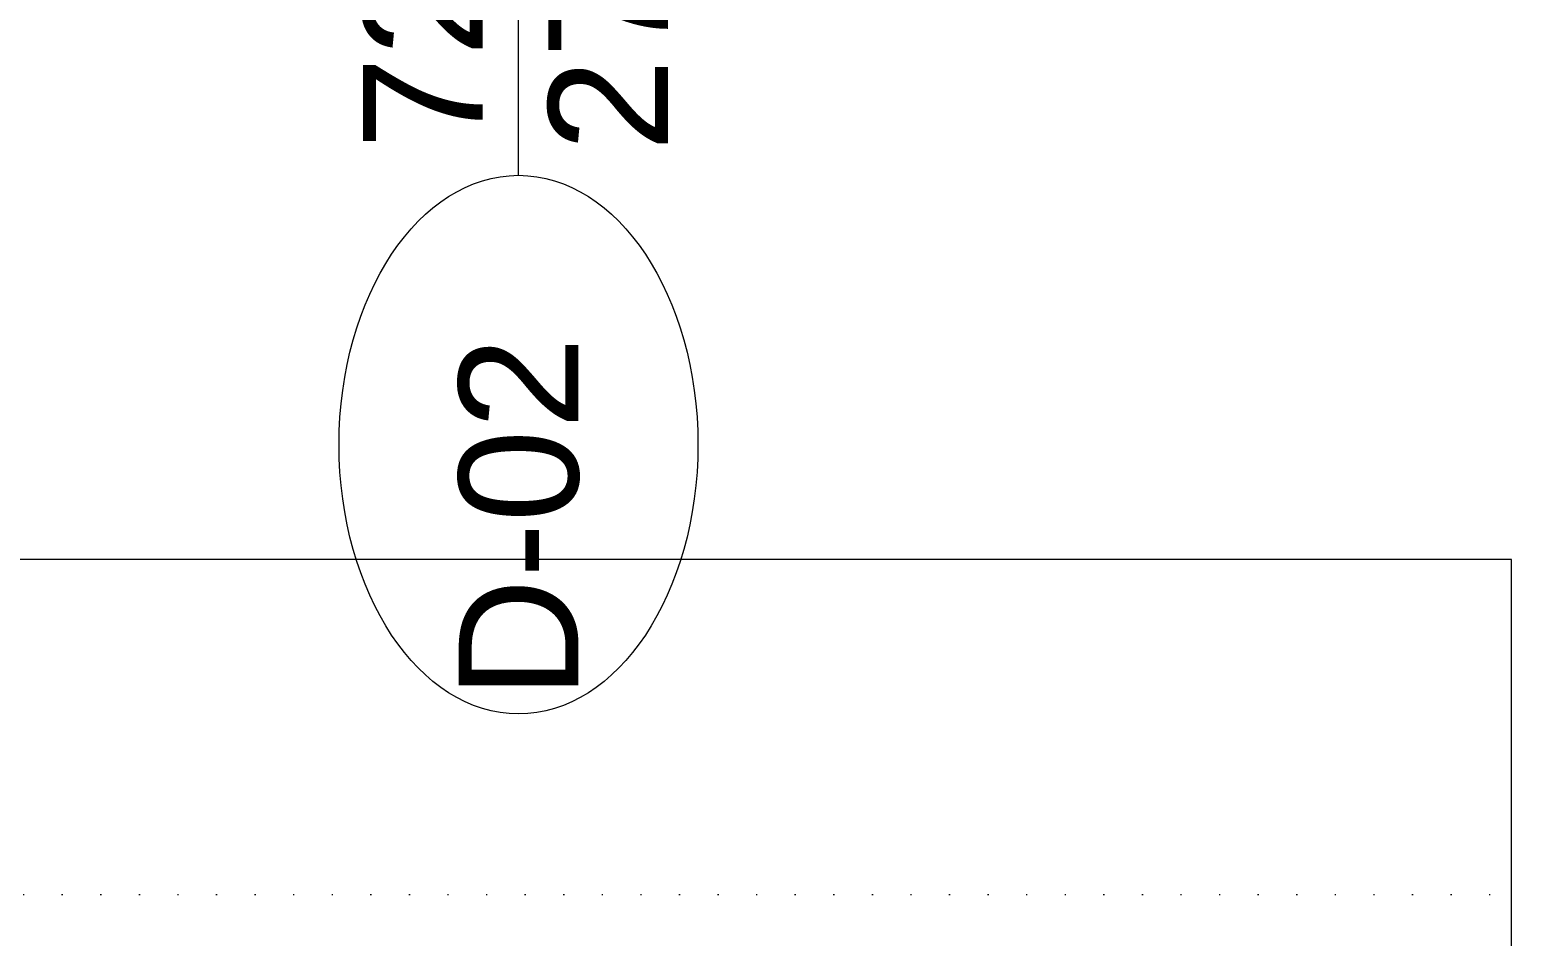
# Model space of a CAD drawing. Extents: x -2012 to 34975, y -1043 to 8321.
# Drawn here: x 31110 to 31233.8, y 2336 to 2411.8 of the extents above; entities that cross this region are included whole.
import ezdxf
from ezdxf.enums import TextEntityAlignment as Align

# ---------------------------------------------------------------- set-up
doc = ezdxf.new("R2010")
doc.units = 0
doc.header["$LTSCALE"] = 25
doc.linetypes.add('DOT2', pattern=[0.125, 0, -0.125])
doc.layers.get('0').update_dxf_attribs({"color": 9, "lineweight": 9})
for name, color, linetype, lineweight in [('06D', 9, 'Continuous', 9), ('20', 9, 'DOT2', 9), ('22', 8, 'Continuous', 9)]:
    doc.layers.add(name, color=color, linetype=linetype, lineweight=lineweight)
doc.styles.add('Arial', font='arial.ttf', dxfattribs={"height": 2.5})

# ---------------------------------------------------------------- blocks, each defined once
blk = doc.blocks.new('0_doorno')
blk.add_lwpolyline([(4.5, 0), (12.5, 0)])
blk.add_ellipse((0, 0), major_axis=(-4.5, 0), ratio=0.666667)
at = {"style": 'Arial'}
blk.add_attdef('YUKSEKLIK', text='', height=2, dxfattribs=at).set_placement((5, 5.9), align=Align.TOP_LEFT)
blk.add_attdef('KAPINO', text='', height=1.4, dxfattribs=at).set_placement((-0.019, -0.035), align=Align.MIDDLE)
blk.add_attdef('GENISLIK', text='', height=2, dxfattribs=at).set_placement((5, -1.895), align=Align.BOTTOM_LEFT)
blk = doc.blocks.new('catikatirevizepergole-krt')
blk.add_lwpolyline([(-30, 1638), (-30, 1550), (-800, 1550), (-800, 1638)], close=True)

msp = doc.modelspace()

# ---------------------------------------------------------------- linework, layer by layer
at = {"layer": '06D'}
msp.add_lwpolyline([(31233.84, 2117.5), (31233.84, 2367.5), (30733.84, 2367.5), (30733.84, 2117.5)], close=True, dxfattribs=at)

# ---------------------------------------------------------------- block references
at = {"layer": '20'}
msp.add_blockref('catikatirevizepergole-krt', (31581.35, 789.5), dxfattribs=at)
at = {"layer": '22'}
ref = msp.add_blockref('0_doorno', (31150.84, 2377.11), dxfattribs=dict(at, xscale=5, yscale=5, zscale=5, rotation=90))
ref.add_attrib('KAPINO', 'D-02', dxfattribs={"layer": '0', "height": 10, "rotation": 90, "style": 'Arial'}).set_placement((31150.84, 2371), align=Align.MIDDLE)
ref.add_attrib('GENISLIK', '720', dxfattribs={"layer": '0', "height": 10, "rotation": 90, "style": 'Arial'}).set_placement((31150.84, 2401.76), align=Align.BOTTOM_LEFT)
ref.add_attrib('YUKSEKLIK', '270', dxfattribs={"layer": '0', "height": 10, "rotation": 90, "style": 'Arial'}).set_placement((31153.34, 2401.59), align=Align.TOP_LEFT)

doc.saveas('drawing.dxf')
